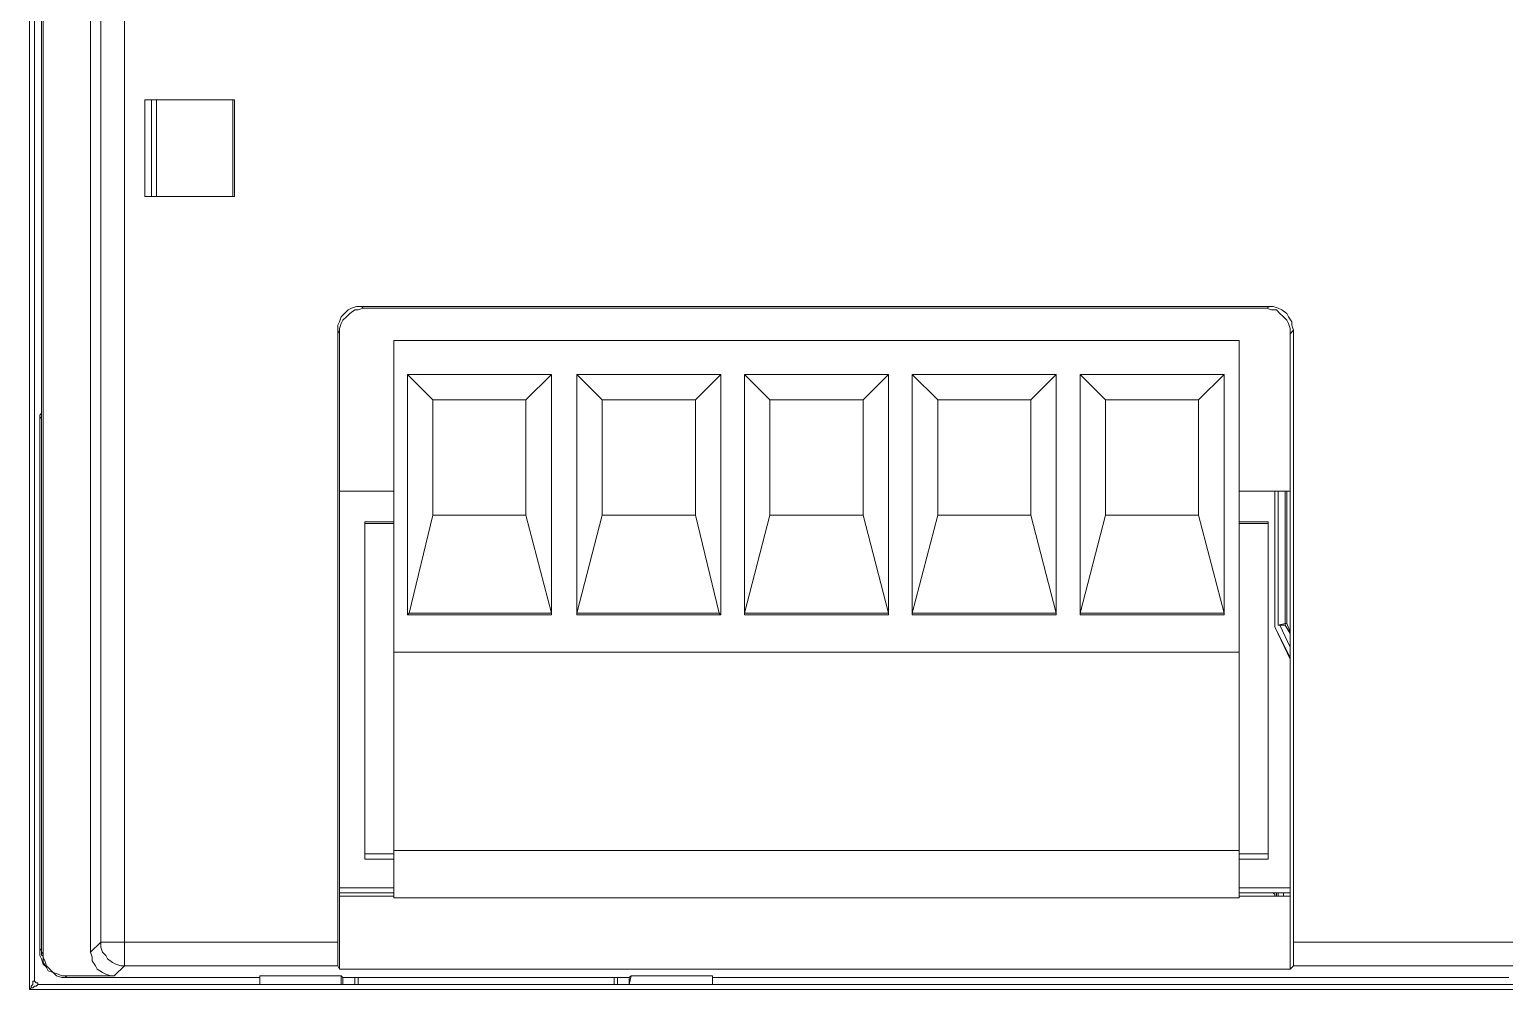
# Model space of a CAD drawing. Header units: centimetres. Extents: x -12.2 to 12.2, y -6.1 to 6.1.
# Drawn here: x -10.154 to -7.083, y -3.759 to -1.76 of the extents above; entities that cross this region are included whole.
import ezdxf

# ---------------------------------------------------------------- set-up
doc = ezdxf.new("R2010")
doc.units = ezdxf.units.CM
doc.header["$MEASUREMENT"] = 0
doc.layers.add('Camada 1', color=7, linetype='Continuous')

msp = doc.modelspace()

# ---------------------------------------------------------------- linework, layer by layer
at = {"layer": 'Camada 1', "lineweight": 9}
for points in [[(-10.15359, -3.75892), (-10.15359, -3.75892), (-10.15359, 3.74466), (-10.15359, 3.74466)], [(-10.14301, 3.72349), (-10.14301, 3.72349), (-10.14301, -3.73776), (-10.14301, -3.73776)], [(-10.12537, 3.66705), (-10.12537, 3.66705), (-10.12537, -3.68131), (-10.12537, -3.68131)], [(-10.02659, 3.66705), (-10.02659, 3.66705), (-10.02659, -3.68131), (-10.02659, -3.68131)], [(-10.00542, -3.66015), (-10.00542, -3.66015), (-10.00542, 3.64588), (-10.00542, 3.64588)], [(-9.95604, 3.64588), (-9.95604, 3.64588), (-9.95604, -3.66015), (-9.95604, -3.66015)], [(-10.1289, -2.45717), (-10.1289, -2.45717), (-10.1289, -1.55759), (-10.1289, -1.55759)], [(-9.9137, -1.90684), (-9.9137, -1.90684), (-9.72673, -1.90684), (-9.72673, -1.90684)], [(-9.9137, -1.90684), (-9.9137, -1.90684), (-9.9137, -2.10792), (-9.9137, -2.10792)], [(-9.89959, -1.90684), (-9.89959, -1.90684), (-9.89959, -2.10792), (-9.89959, -2.10792)], [(-9.88901, -2.10792), (-9.88901, -2.10792), (-9.88901, -1.90684), (-9.88901, -1.90684)], [(-9.73026, -2.10792), (-9.73026, -2.10792), (-9.73026, -1.90684), (-9.73026, -1.90684)], [(-9.72673, -2.10792), (-9.72673, -2.10792), (-9.72673, -1.90684), (-9.72673, -1.90684)], [(-9.9137, -2.10792), (-9.9137, -2.10792), (-9.72673, -2.10792), (-9.72673, -2.10792)], [(-7.57126, -2.33723), (-7.57126, -2.33723), (-9.46215, -2.33723), (-9.46215, -2.33723)], [(-9.46215, -2.33723), (-9.46215, -2.33723), (-9.45862, -2.34076), (-9.45862, -2.34076)], [(-7.57831, -2.34076), (-7.57831, -2.34076), (-9.45862, -2.34076), (-9.45862, -2.34076)], [(-7.57831, -2.34076), (-7.57831, -2.34076), (-7.57126, -2.33723), (-7.57126, -2.33723)], [(-9.51154, -2.38662), (-9.51154, -2.38662), (-9.51154, -3.66015), (-9.51154, -3.66015)], [(-9.50801, -2.39367), (-9.50801, -2.39367), (-9.51154, -2.38662), (-9.51154, -2.38662)], [(-9.50801, -2.39367), (-9.50801, -2.39367), (-9.50801, -2.72176), (-9.50801, -2.72176)], [(-7.52187, -2.38662), (-7.52187, -2.38662), (-7.52892, -2.39367), (-7.52892, -2.39367)], [(-7.52892, -2.72176), (-7.52892, -2.72176), (-7.52892, -2.39367), (-7.52892, -2.39367)], [(-7.52187, -3.66015), (-7.52187, -3.66015), (-7.52187, -2.38662), (-7.52187, -2.38662)], [(-7.63476, -2.40778), (-7.63476, -2.40778), (-9.39512, -2.40778), (-9.39512, -2.40778)], [(-9.39512, -2.40778), (-9.39512, -2.40778), (-9.39512, -3.05689), (-9.39512, -3.05689)], [(-7.63476, -2.40778), (-7.63476, -2.40778), (-7.63476, -3.05689), (-7.63476, -3.05689)], [(-10.1289, -2.45717), (-10.1289, -2.45717), (-10.1289, -2.4607), (-10.1289, -2.4607)], [(-10.1289, -3.68484), (-10.1289, -3.68484), (-10.1289, -2.4607), (-10.1289, -2.4607)], [(-9.06704, -2.47834), (-9.06704, -2.47834), (-9.3669, -2.47834), (-9.3669, -2.47834)], [(-9.3669, -2.47834), (-9.3669, -2.47834), (-9.3669, -2.97928), (-9.3669, -2.97928)], [(-9.31398, -2.53126), (-9.31398, -2.53126), (-9.3669, -2.47834), (-9.3669, -2.47834)], [(-9.11995, -2.53126), (-9.11995, -2.53126), (-9.06704, -2.47834), (-9.06704, -2.47834)], [(-9.06704, -2.97928), (-9.06704, -2.97928), (-9.06704, -2.47834), (-9.06704, -2.47834)], [(-8.71426, -2.47834), (-8.71426, -2.47834), (-9.01412, -2.47834), (-9.01412, -2.47834)], [(-9.01412, -2.47834), (-9.01412, -2.47834), (-9.01412, -2.97928), (-9.01412, -2.97928)], [(-8.9612, -2.53126), (-8.9612, -2.53126), (-9.01412, -2.47834), (-9.01412, -2.47834)], [(-8.76717, -2.53126), (-8.76717, -2.53126), (-8.71426, -2.47834), (-8.71426, -2.47834)], [(-8.71426, -2.97928), (-8.71426, -2.97928), (-8.71426, -2.47834), (-8.71426, -2.47834)], [(-8.36501, -2.47834), (-8.36501, -2.47834), (-8.66487, -2.47834), (-8.66487, -2.47834)], [(-8.66487, -2.47834), (-8.66487, -2.47834), (-8.66487, -2.97928), (-8.66487, -2.97928)], [(-8.61195, -2.53126), (-8.61195, -2.53126), (-8.66487, -2.47834), (-8.66487, -2.47834)], [(-8.41792, -2.53126), (-8.41792, -2.53126), (-8.36501, -2.47834), (-8.36501, -2.47834)], [(-8.36501, -2.97928), (-8.36501, -2.97928), (-8.36501, -2.47834), (-8.36501, -2.47834)], [(-8.01576, -2.47834), (-8.01576, -2.47834), (-8.31562, -2.47834), (-8.31562, -2.47834)], [(-8.31562, -2.47834), (-8.31562, -2.47834), (-8.31562, -2.97928), (-8.31562, -2.97928)], [(-8.2627, -2.53126), (-8.2627, -2.53126), (-8.31562, -2.47834), (-8.31562, -2.47834)], [(-8.06867, -2.53126), (-8.06867, -2.53126), (-8.01576, -2.47834), (-8.01576, -2.47834)], [(-8.01576, -2.97928), (-8.01576, -2.97928), (-8.01576, -2.47834), (-8.01576, -2.47834)], [(-7.66651, -2.47834), (-7.66651, -2.47834), (-7.96637, -2.47834), (-7.96637, -2.47834)], [(-7.96637, -2.47834), (-7.96637, -2.47834), (-7.96637, -2.97928), (-7.96637, -2.97928)], [(-7.91345, -2.53126), (-7.91345, -2.53126), (-7.96637, -2.47834), (-7.96637, -2.47834)], [(-7.71942, -2.53126), (-7.71942, -2.53126), (-7.66651, -2.47834), (-7.66651, -2.47834)], [(-7.66651, -2.97928), (-7.66651, -2.97928), (-7.66651, -2.47834), (-7.66651, -2.47834)], [(-9.11995, -2.53126), (-9.11995, -2.53126), (-9.31398, -2.53126), (-9.31398, -2.53126)], [(-9.31398, -2.53126), (-9.31398, -2.53126), (-9.31398, -2.77114), (-9.31398, -2.77114)], [(-9.11995, -2.77114), (-9.11995, -2.77114), (-9.11995, -2.53126), (-9.11995, -2.53126)], [(-8.9612, -2.53126), (-8.9612, -2.53126), (-8.9612, -2.77114), (-8.9612, -2.77114)], [(-8.76717, -2.53126), (-8.76717, -2.53126), (-8.9612, -2.53126), (-8.9612, -2.53126)], [(-8.76717, -2.77114), (-8.76717, -2.77114), (-8.76717, -2.53126), (-8.76717, -2.53126)], [(-8.61195, -2.53126), (-8.61195, -2.53126), (-8.61195, -2.77114), (-8.61195, -2.77114)], [(-8.41792, -2.53126), (-8.41792, -2.53126), (-8.61195, -2.53126), (-8.61195, -2.53126)], [(-8.41792, -2.77114), (-8.41792, -2.77114), (-8.41792, -2.53126), (-8.41792, -2.53126)], [(-8.06867, -2.53126), (-8.06867, -2.53126), (-8.2627, -2.53126), (-8.2627, -2.53126)], [(-8.2627, -2.53126), (-8.2627, -2.53126), (-8.2627, -2.77114), (-8.2627, -2.77114)], [(-8.06867, -2.77114), (-8.06867, -2.77114), (-8.06867, -2.53126), (-8.06867, -2.53126)], [(-7.91345, -2.53126), (-7.91345, -2.53126), (-7.91345, -2.77114), (-7.91345, -2.77114)], [(-7.71942, -2.53126), (-7.71942, -2.53126), (-7.91345, -2.53126), (-7.91345, -2.53126)], [(-7.71942, -2.77114), (-7.71942, -2.77114), (-7.71942, -2.53126), (-7.71942, -2.53126)], [(-10.1289, -2.57006), (-10.1289, -2.57006), (-10.13242, -2.56653), (-10.13242, -2.56653)], [(-10.13242, -2.56653), (-10.13242, -2.56653), (-10.13242, -3.67778), (-10.13242, -3.67778)], [(-10.1289, -3.67426), (-10.1289, -3.67426), (-10.1289, -2.57006), (-10.1289, -2.57006)], [(-9.50801, -2.72176), (-9.50801, -2.72176), (-9.50801, -3.56489), (-9.50801, -3.56489)], [(-9.39512, -2.72176), (-9.39512, -2.72176), (-9.50801, -2.72176), (-9.50801, -2.72176)], [(-9.39512, -2.72176), (-9.39512, -2.72176), (-9.50801, -2.72176), (-9.50801, -2.72176)], [(-7.52892, -2.72176), (-7.52892, -2.72176), (-7.63476, -2.72176), (-7.63476, -2.72176)], [(-7.52892, -2.72176), (-7.52892, -2.72176), (-7.63476, -2.72176), (-7.63476, -2.72176)], [(-7.56067, -2.72176), (-7.56067, -2.72176), (-7.56067, -3.00398), (-7.56067, -3.00398)], [(-7.56067, -3.00398), (-7.56067, -3.00398), (-7.56067, -2.72176), (-7.56067, -2.72176)], [(-7.55362, -2.72176), (-7.55362, -2.72176), (-7.55362, -3.00045), (-7.55362, -3.00045)], [(-7.53951, -2.72176), (-7.53951, -2.72176), (-7.53951, -2.99692), (-7.53951, -2.99692)], [(-7.53598, -2.99692), (-7.53598, -2.99692), (-7.53598, -2.72176), (-7.53598, -2.72176)], [(-7.52892, -3.56489), (-7.52892, -3.56489), (-7.52892, -2.72176), (-7.52892, -2.72176)], [(-9.45509, -2.78526), (-9.45509, -2.78526), (-9.39512, -2.78526), (-9.39512, -2.78526)], [(-9.45509, -2.78878), (-9.45509, -2.78878), (-9.45509, -2.78526), (-9.45509, -2.78526)], [(-9.45509, -3.4767), (-9.45509, -3.4767), (-9.45509, -2.78878), (-9.45509, -2.78878)], [(-9.45509, -2.78878), (-9.45509, -2.78878), (-9.39512, -2.78878), (-9.39512, -2.78878)], [(-9.36337, -2.97576), (-9.36337, -2.97576), (-9.31398, -2.77114), (-9.31398, -2.77114)], [(-9.31398, -2.77114), (-9.31398, -2.77114), (-9.11995, -2.77114), (-9.11995, -2.77114)], [(-9.11995, -2.77114), (-9.11995, -2.77114), (-9.06704, -2.97576), (-9.06704, -2.97576)], [(-9.01412, -2.97576), (-9.01412, -2.97576), (-8.9612, -2.77114), (-8.9612, -2.77114)], [(-8.9612, -2.77114), (-8.9612, -2.77114), (-8.76717, -2.77114), (-8.76717, -2.77114)], [(-8.76717, -2.77114), (-8.76717, -2.77114), (-8.71779, -2.97576), (-8.71779, -2.97576)], [(-8.66487, -2.97576), (-8.66487, -2.97576), (-8.61195, -2.77114), (-8.61195, -2.77114)], [(-8.61195, -2.77114), (-8.61195, -2.77114), (-8.41792, -2.77114), (-8.41792, -2.77114)], [(-8.41792, -2.77114), (-8.41792, -2.77114), (-8.36501, -2.97576), (-8.36501, -2.97576)], [(-8.31562, -2.97576), (-8.31562, -2.97576), (-8.2627, -2.77114), (-8.2627, -2.77114)], [(-8.2627, -2.77114), (-8.2627, -2.77114), (-8.06867, -2.77114), (-8.06867, -2.77114)], [(-8.06867, -2.77114), (-8.06867, -2.77114), (-8.01576, -2.97576), (-8.01576, -2.97576)], [(-7.96637, -2.97576), (-7.96637, -2.97576), (-7.91345, -2.77114), (-7.91345, -2.77114)], [(-7.91345, -2.77114), (-7.91345, -2.77114), (-7.71942, -2.77114), (-7.71942, -2.77114)], [(-7.71942, -2.77114), (-7.71942, -2.77114), (-7.66651, -2.97576), (-7.66651, -2.97576)], [(-7.63476, -2.78526), (-7.63476, -2.78526), (-7.57479, -2.78526), (-7.57479, -2.78526)], [(-7.63476, -2.78878), (-7.63476, -2.78878), (-7.57479, -2.78878), (-7.57479, -2.78878)], [(-7.57479, -2.78878), (-7.57479, -2.78878), (-7.57479, -2.78526), (-7.57479, -2.78526)], [(-7.57479, -3.4767), (-7.57479, -3.4767), (-7.57479, -2.78878), (-7.57479, -2.78878)], [(-9.36337, -2.97576), (-9.36337, -2.97576), (-9.3669, -2.97928), (-9.3669, -2.97928)], [(-9.06704, -2.97576), (-9.06704, -2.97576), (-9.36337, -2.97576), (-9.36337, -2.97576)], [(-9.06704, -2.97576), (-9.06704, -2.97576), (-9.06704, -2.97928), (-9.06704, -2.97928)], [(-9.01412, -2.97576), (-9.01412, -2.97576), (-9.01412, -2.97928), (-9.01412, -2.97928)], [(-8.71779, -2.97576), (-8.71779, -2.97576), (-9.01412, -2.97576), (-9.01412, -2.97576)], [(-8.71779, -2.97576), (-8.71779, -2.97576), (-8.71426, -2.97928), (-8.71426, -2.97928)], [(-8.66487, -2.97576), (-8.66487, -2.97576), (-8.66487, -2.97928), (-8.66487, -2.97928)], [(-8.36501, -2.97576), (-8.36501, -2.97576), (-8.66487, -2.97576), (-8.66487, -2.97576)], [(-8.36501, -2.97576), (-8.36501, -2.97576), (-8.36501, -2.97928), (-8.36501, -2.97928)], [(-8.31562, -2.97576), (-8.31562, -2.97576), (-8.31562, -2.97928), (-8.31562, -2.97928)], [(-8.01576, -2.97576), (-8.01576, -2.97576), (-8.31562, -2.97576), (-8.31562, -2.97576)], [(-8.01576, -2.97576), (-8.01576, -2.97576), (-8.01576, -2.97928), (-8.01576, -2.97928)], [(-7.96637, -2.97576), (-7.96637, -2.97576), (-7.96637, -2.97928), (-7.96637, -2.97928)], [(-7.66651, -2.97576), (-7.66651, -2.97576), (-7.96637, -2.97576), (-7.96637, -2.97576)], [(-7.66651, -2.97576), (-7.66651, -2.97576), (-7.66651, -2.97928), (-7.66651, -2.97928)], [(-9.3669, -2.97928), (-9.3669, -2.97928), (-9.06704, -2.97928), (-9.06704, -2.97928)], [(-9.01412, -2.97928), (-9.01412, -2.97928), (-8.71426, -2.97928), (-8.71426, -2.97928)], [(-8.66487, -2.97928), (-8.66487, -2.97928), (-8.36501, -2.97928), (-8.36501, -2.97928)], [(-8.31562, -2.97928), (-8.31562, -2.97928), (-8.01576, -2.97928), (-8.01576, -2.97928)], [(-7.96637, -2.97928), (-7.96637, -2.97928), (-7.66651, -2.97928), (-7.66651, -2.97928)], [(-7.56067, -3.00398), (-7.56067, -3.00398), (-7.52892, -3.07101), (-7.52892, -3.07101)], [(-7.52892, -3.06748), (-7.52892, -3.06748), (-7.56067, -3.00398), (-7.56067, -3.00398)], [(-7.53951, -2.99692), (-7.53951, -2.99692), (-7.55362, -3.00045), (-7.55362, -3.00045)], [(-7.55009, -3.00045), (-7.55009, -3.00045), (-7.55362, -3.00045), (-7.55362, -3.00045)], [(-7.55009, -3.00045), (-7.55009, -3.00045), (-7.53951, -3.00045), (-7.53951, -3.00045)], [(-7.55009, -3.00045), (-7.55009, -3.00045), (-7.52892, -3.04631), (-7.52892, -3.04631)], [(-7.53951, -3.00045), (-7.53951, -3.00045), (-7.52892, -3.01809), (-7.52892, -3.01809)], [(-7.52892, -3.01456), (-7.52892, -3.01456), (-7.53598, -2.99692), (-7.53598, -2.99692)], [(-7.63476, -3.05689), (-7.63476, -3.05689), (-9.39512, -3.05689), (-9.39512, -3.05689)], [(-9.39512, -3.05689), (-9.39512, -3.05689), (-9.39512, -3.46965), (-9.39512, -3.46965)], [(-7.63476, -3.05689), (-7.63476, -3.05689), (-7.63476, -3.46965), (-7.63476, -3.46965)], [(-7.63476, -3.46965), (-7.63476, -3.46965), (-9.39512, -3.46965), (-9.39512, -3.46965)], [(-9.39512, -3.46965), (-9.39512, -3.46965), (-9.39512, -3.56842), (-9.39512, -3.56842)], [(-7.63476, -3.46965), (-7.63476, -3.46965), (-7.63476, -3.56842), (-7.63476, -3.56842)], [(-9.45509, -3.4767), (-9.45509, -3.4767), (-9.39512, -3.4767), (-9.39512, -3.4767)], [(-9.45509, -3.48728), (-9.45509, -3.48728), (-9.45509, -3.4767), (-9.45509, -3.4767)], [(-9.45509, -3.4767), (-9.45509, -3.4767), (-9.39512, -3.4767), (-9.39512, -3.4767)], [(-9.39512, -3.48728), (-9.39512, -3.48728), (-9.45509, -3.48728), (-9.45509, -3.48728)], [(-7.63476, -3.4767), (-7.63476, -3.4767), (-7.57479, -3.4767), (-7.57479, -3.4767)], [(-7.63476, -3.4767), (-7.63476, -3.4767), (-7.57479, -3.4767), (-7.57479, -3.4767)], [(-7.57479, -3.48728), (-7.57479, -3.48728), (-7.63476, -3.48728), (-7.63476, -3.48728)], [(-7.57479, -3.48728), (-7.57479, -3.48728), (-7.57479, -3.4767), (-7.57479, -3.4767)], [(-9.39512, -3.54726), (-9.39512, -3.54726), (-9.50801, -3.54726), (-9.50801, -3.54726)], [(-9.39512, -3.55784), (-9.39512, -3.55784), (-9.50801, -3.55784), (-9.50801, -3.55784)], [(-7.52892, -3.54726), (-7.52892, -3.54726), (-7.63476, -3.54726), (-7.63476, -3.54726)], [(-7.52892, -3.55784), (-7.52892, -3.55784), (-7.63476, -3.55784), (-7.63476, -3.55784)], [(-7.63476, -3.55784), (-7.63476, -3.55784), (-7.56773, -3.55784), (-7.56773, -3.55784)], [(-7.55715, -3.55784), (-7.55715, -3.55784), (-7.55715, -3.56489), (-7.55715, -3.56489)], [(-7.55362, -3.56489), (-7.55362, -3.56489), (-7.55362, -3.55784), (-7.55362, -3.55784)], [(-7.54304, -3.55784), (-7.54304, -3.55784), (-7.54304, -3.56489), (-7.54304, -3.56489)], [(-9.50801, -3.56489), (-9.50801, -3.56489), (-9.50801, -3.71659), (-9.50801, -3.71659)], [(-9.39512, -3.56489), (-9.39512, -3.56489), (-9.50801, -3.56489), (-9.50801, -3.56489)], [(-7.63476, -3.56842), (-7.63476, -3.56842), (-9.39512, -3.56842), (-9.39512, -3.56842)], [(-7.52892, -3.56489), (-7.52892, -3.56489), (-7.63476, -3.56489), (-7.63476, -3.56489)], [(-7.52892, -3.71659), (-7.52892, -3.71659), (-7.52892, -3.56489), (-7.52892, -3.56489)], [(-10.13242, -3.67778), (-10.13242, -3.67778), (-10.1289, -3.67426), (-10.1289, -3.67426)], [(-10.1289, -3.68484), (-10.1289, -3.68484), (-10.12537, -3.68131), (-10.12537, -3.68131)], [(-10.02659, -3.68131), (-10.02659, -3.68131), (-10.00542, -3.66015), (-10.00542, -3.66015)], [(-9.95604, -3.66015), (-9.95604, -3.66015), (-9.51154, -3.66015), (-9.51154, -3.66015)], [(-7.52187, -3.66015), (-7.52187, -3.66015), (-5.8497, -3.66015), (-5.8497, -3.66015)], [(-9.95604, -3.70953), (-9.95604, -3.70953), (-9.9772, -3.7307), (-9.9772, -3.7307)], [(-9.51154, -3.70953), (-9.51154, -3.70953), (-9.95604, -3.70953), (-9.95604, -3.70953)], [(-9.50801, -3.71659), (-9.50801, -3.71659), (-9.51154, -3.70953), (-9.51154, -3.70953)], [(-7.52187, -3.70953), (-7.52187, -3.70953), (-7.52892, -3.71659), (-7.52892, -3.71659)], [(-5.8497, -3.70953), (-5.8497, -3.70953), (-7.52187, -3.70953), (-7.52187, -3.70953)], [(-10.07598, -3.7307), (-10.07598, -3.7307), (-10.07951, -3.73423), (-10.07951, -3.73423)], [(-9.67381, -3.73423), (-9.67381, -3.73423), (-10.07951, -3.73423), (-10.07951, -3.73423)], [(-10.07598, -3.7307), (-10.07598, -3.7307), (-9.9772, -3.7307), (-9.9772, -3.7307)], [(-9.67381, -3.7307), (-9.67381, -3.7307), (-9.50448, -3.7307), (-9.50448, -3.7307)], [(-9.67381, -3.74834), (-9.67381, -3.74834), (-9.67381, -3.7307), (-9.67381, -3.7307)], [(-9.50801, -3.71659), (-9.50801, -3.71659), (-7.52892, -3.71659), (-7.52892, -3.71659)], [(-9.50095, -3.73423), (-9.50095, -3.73423), (-9.50448, -3.7307), (-9.50448, -3.7307)], [(-9.50448, -3.7307), (-9.50448, -3.7307), (-9.50448, -3.74834), (-9.50448, -3.74834)], [(-9.50095, -3.73423), (-9.50095, -3.73423), (-8.90476, -3.73423), (-8.90476, -3.73423)], [(-9.50095, -3.74834), (-9.50095, -3.74834), (-9.50095, -3.73423), (-9.50095, -3.73423)], [(-9.47626, -3.74834), (-9.47626, -3.74834), (-9.47626, -3.73423), (-9.47626, -3.73423)], [(-9.4692, -3.73423), (-9.4692, -3.73423), (-9.4692, -3.74834), (-9.4692, -3.74834)], [(-8.93651, -3.74834), (-8.93651, -3.74834), (-8.93651, -3.73423), (-8.93651, -3.73423)], [(-8.92945, -3.73423), (-8.92945, -3.73423), (-8.92945, -3.74834), (-8.92945, -3.74834)], [(-8.90476, -3.73423), (-8.90476, -3.73423), (-8.90123, -3.7307), (-8.90123, -3.7307)], [(-8.90476, -3.74834), (-8.90476, -3.74834), (-8.90123, -3.7307), (-8.90123, -3.7307)], [(-8.90476, -3.73423), (-8.90476, -3.73423), (-8.90476, -3.74834), (-8.90476, -3.74834)], [(-8.90123, -3.7307), (-8.90123, -3.7307), (-8.7319, -3.7307), (-8.7319, -3.7307)], [(-8.7319, -3.74834), (-8.7319, -3.74834), (-8.7319, -3.7307), (-8.7319, -3.7307)], [(-7.07384, -3.73423), (-7.07384, -3.73423), (-8.7319, -3.73423), (-8.7319, -3.73423)], [(-5.65215, -3.75892), (-5.65215, -3.75892), (-10.15359, -3.75892), (-10.15359, -3.75892)], [(-10.13242, -3.74834), (-10.13242, -3.74834), (-5.67331, -3.74834), (-5.67331, -3.74834)]]:
    msp.add_open_spline(points, degree=3, dxfattribs=at)
for points, knots in [([(-9.51154, -2.38662), (-9.51154, -2.38662), (-9.51154, -2.37603), (-9.51154, -2.37603), (-9.51154, -2.37603), (-9.50801, -2.36898), (-9.50801, -2.36898), (-9.50801, -2.36898), (-9.50448, -2.3584), (-9.50448, -2.3584), (-9.50448, -2.3584), (-9.49742, -2.35134), (-9.49742, -2.35134), (-9.49742, -2.35134), (-9.49037, -2.34428), (-9.49037, -2.34428), (-9.49037, -2.34428), (-9.48331, -2.34076), (-9.48331, -2.34076), (-9.48331, -2.34076), (-9.47273, -2.33723), (-9.47273, -2.33723), (-9.47273, -2.33723), (-9.46215, -2.33723), (-9.46215, -2.33723)], [0, 0, 0, 0, 0.125, 0.125, 0.125, 0.25, 0.25, 0.25, 0.375, 0.375, 0.375, 0.5, 0.5, 0.5, 0.625, 0.625, 0.625, 0.75, 0.75, 0.75, 0.875, 0.875, 0.875, 1, 1, 1, 1]), ([(-9.45862, -2.34076), (-9.45862, -2.34076), (-9.4692, -2.34428), (-9.4692, -2.34428), (-9.4692, -2.34428), (-9.47626, -2.34428), (-9.47626, -2.34428), (-9.47626, -2.34428), (-9.48684, -2.35134), (-9.48684, -2.35134), (-9.48684, -2.35134), (-9.4939, -2.3584), (-9.4939, -2.3584), (-9.4939, -2.3584), (-9.50095, -2.36545), (-9.50095, -2.36545), (-9.50095, -2.36545), (-9.50448, -2.37251), (-9.50448, -2.37251), (-9.50448, -2.37251), (-9.50801, -2.38309), (-9.50801, -2.38309), (-9.50801, -2.38309), (-9.50801, -2.39367), (-9.50801, -2.39367)], [0, 0, 0, 0, 0.125, 0.125, 0.125, 0.25, 0.25, 0.25, 0.375, 0.375, 0.375, 0.5, 0.5, 0.5, 0.625, 0.625, 0.625, 0.75, 0.75, 0.75, 0.875, 0.875, 0.875, 1, 1, 1, 1]), ([(-7.52892, -2.39367), (-7.52892, -2.39367), (-7.52892, -2.38309), (-7.52892, -2.38309), (-7.52892, -2.38309), (-7.53245, -2.37251), (-7.53245, -2.37251), (-7.53245, -2.37251), (-7.53598, -2.36545), (-7.53598, -2.36545), (-7.53598, -2.36545), (-7.54304, -2.3584), (-7.54304, -2.3584), (-7.54304, -2.3584), (-7.55009, -2.35134), (-7.55009, -2.35134), (-7.55009, -2.35134), (-7.55715, -2.34428), (-7.55715, -2.34428), (-7.55715, -2.34428), (-7.56773, -2.34428), (-7.56773, -2.34428), (-7.56773, -2.34428), (-7.57831, -2.34076), (-7.57831, -2.34076)], [0, 0, 0, 0, 0.125, 0.125, 0.125, 0.25, 0.25, 0.25, 0.375, 0.375, 0.375, 0.5, 0.5, 0.5, 0.625, 0.625, 0.625, 0.75, 0.75, 0.75, 0.875, 0.875, 0.875, 1, 1, 1, 1]), ([(-7.57126, -2.33723), (-7.57126, -2.33723), (-7.5642, -2.33723), (-7.5642, -2.33723), (-7.5642, -2.33723), (-7.55362, -2.34076), (-7.55362, -2.34076), (-7.55362, -2.34076), (-7.54656, -2.34428), (-7.54656, -2.34428), (-7.54656, -2.34428), (-7.53598, -2.35134), (-7.53598, -2.35134), (-7.53598, -2.35134), (-7.53245, -2.3584), (-7.53245, -2.3584), (-7.53245, -2.3584), (-7.5254, -2.36898), (-7.5254, -2.36898), (-7.5254, -2.36898), (-7.5254, -2.37603), (-7.5254, -2.37603), (-7.5254, -2.37603), (-7.52187, -2.38662), (-7.52187, -2.38662)], [0, 0, 0, 0, 0.125, 0.125, 0.125, 0.25, 0.25, 0.25, 0.375, 0.375, 0.375, 0.5, 0.5, 0.5, 0.625, 0.625, 0.625, 0.75, 0.75, 0.75, 0.875, 0.875, 0.875, 1, 1, 1, 1]), ([(-10.13242, -2.56653), (-10.13242, -2.56653), (-10.13242, -2.56653), (-10.13242, -2.56653), (-10.13242, -2.56653), (-10.13242, -2.56301), (-10.13242, -2.56301), (-10.13242, -2.56301), (-10.1289, -2.55948), (-10.1289, -2.55948)], [0, 0, 0, 0, 0.3333333, 0.3333333, 0.3333333, 0.6666667, 0.6666667, 0.6666667, 1, 1, 1, 1]), ([(-10.1289, -2.57006), (-10.1289, -2.57006), (-10.1289, -2.57006), (-10.1289, -2.57006), (-10.1289, -2.57006), (-10.1289, -2.56653), (-10.1289, -2.56653), (-10.1289, -2.56653), (-10.1289, -2.56301), (-10.1289, -2.56301)], [0, 0, 0, 0, 0.3333333, 0.3333333, 0.3333333, 0.6666667, 0.6666667, 0.6666667, 1, 1, 1, 1]), ([(-7.53951, -3.00045), (-7.53951, -3.00045), (-7.53951, -2.99692), (-7.53951, -2.99692), (-7.53951, -2.99692), (-7.53598, -2.99692), (-7.53598, -2.99692)], [0, 0, 0, 0, 0.5, 0.5, 0.5, 1, 1, 1, 1]), ([(-7.53598, -2.99692), (-7.53598, -2.99692), (-7.53598, -2.99692), (-7.53598, -2.99692), (-7.53598, -2.99692), (-7.53951, -2.99692), (-7.53951, -2.99692)], [0, 0, 0, 0, 0.5, 0.5, 0.5, 1, 1, 1, 1]), ([(-7.53951, -2.99692), (-7.53951, -2.99692), (-7.53951, -2.99692), (-7.53951, -2.99692), (-7.53951, -2.99692), (-7.53951, -3.00045), (-7.53951, -3.00045)], [0, 0, 0, 0, 0.5, 0.5, 0.5, 1, 1, 1, 1]), ([(-7.56773, -3.55784), (-7.56773, -3.55784), (-7.5642, -3.55784), (-7.5642, -3.55784), (-7.5642, -3.55784), (-7.56067, -3.56137), (-7.56067, -3.56137), (-7.56067, -3.56137), (-7.56067, -3.56489), (-7.56067, -3.56489), (-7.56067, -3.56489), (-7.55715, -3.56489), (-7.55715, -3.56489)], [0, 0, 0, 0, 0.25, 0.25, 0.25, 0.5, 0.5, 0.5, 0.75, 0.75, 0.75, 1, 1, 1, 1]), ([(-10.13242, -3.67778), (-10.13242, -3.67778), (-10.13242, -3.68837), (-10.13242, -3.68837), (-10.13242, -3.68837), (-10.1289, -3.69542), (-10.1289, -3.69542), (-10.1289, -3.69542), (-10.12537, -3.70601), (-10.12537, -3.70601), (-10.12537, -3.70601), (-10.12184, -3.70953), (-10.12184, -3.70953)], [0, 0, 0, 0, 0.25, 0.25, 0.25, 0.5, 0.5, 0.5, 0.75, 0.75, 0.75, 1, 1, 1, 1]), ([(-10.1289, -3.68837), (-10.1289, -3.68837), (-10.1289, -3.68484), (-10.1289, -3.68484), (-10.1289, -3.68484), (-10.1289, -3.67426), (-10.1289, -3.67426)], [0, 0, 0, 0, 0.5, 0.5, 0.5, 1, 1, 1, 1]), ([(-10.07951, -3.73423), (-10.07951, -3.73423), (-10.08656, -3.73423), (-10.08656, -3.73423), (-10.08656, -3.73423), (-10.09715, -3.7307), (-10.09715, -3.7307), (-10.09715, -3.7307), (-10.1042, -3.72364), (-10.1042, -3.72364), (-10.1042, -3.72364), (-10.11479, -3.72012), (-10.11479, -3.72012), (-10.11479, -3.72012), (-10.11831, -3.71306), (-10.11831, -3.71306), (-10.11831, -3.71306), (-10.12537, -3.70248), (-10.12537, -3.70248), (-10.12537, -3.70248), (-10.12537, -3.6919), (-10.12537, -3.6919), (-10.12537, -3.6919), (-10.1289, -3.68484), (-10.1289, -3.68484)], [0, 0, 0, 0, 0.125, 0.125, 0.125, 0.25, 0.25, 0.25, 0.375, 0.375, 0.375, 0.5, 0.5, 0.5, 0.625, 0.625, 0.625, 0.75, 0.75, 0.75, 0.875, 0.875, 0.875, 1, 1, 1, 1]), ([(-10.12537, -3.68131), (-10.12537, -3.68131), (-10.12537, -3.6919), (-10.12537, -3.6919), (-10.12537, -3.6919), (-10.12184, -3.69895), (-10.12184, -3.69895), (-10.12184, -3.69895), (-10.11831, -3.70953), (-10.11831, -3.70953), (-10.11831, -3.70953), (-10.11126, -3.71659), (-10.11126, -3.71659), (-10.11126, -3.71659), (-10.1042, -3.72364), (-10.1042, -3.72364), (-10.1042, -3.72364), (-10.09362, -3.72717), (-10.09362, -3.72717), (-10.09362, -3.72717), (-10.08656, -3.7307), (-10.08656, -3.7307), (-10.08656, -3.7307), (-10.07598, -3.7307), (-10.07598, -3.7307)], [0, 0, 0, 0, 0.125, 0.125, 0.125, 0.25, 0.25, 0.25, 0.375, 0.375, 0.375, 0.5, 0.5, 0.5, 0.625, 0.625, 0.625, 0.75, 0.75, 0.75, 0.875, 0.875, 0.875, 1, 1, 1, 1]), ([(-9.9772, -3.7307), (-9.9772, -3.7307), (-9.98426, -3.7307), (-9.98426, -3.7307), (-9.98426, -3.7307), (-9.99484, -3.72717), (-9.99484, -3.72717), (-9.99484, -3.72717), (-10.0019, -3.72364), (-10.0019, -3.72364), (-10.0019, -3.72364), (-10.01248, -3.71659), (-10.01248, -3.71659), (-10.01248, -3.71659), (-10.01601, -3.70953), (-10.01601, -3.70953), (-10.01601, -3.70953), (-10.02306, -3.69895), (-10.02306, -3.69895), (-10.02306, -3.69895), (-10.02306, -3.6919), (-10.02306, -3.6919), (-10.02306, -3.6919), (-10.02659, -3.68131), (-10.02659, -3.68131)], [0, 0, 0, 0, 0.125, 0.125, 0.125, 0.25, 0.25, 0.25, 0.375, 0.375, 0.375, 0.5, 0.5, 0.5, 0.625, 0.625, 0.625, 0.75, 0.75, 0.75, 0.875, 0.875, 0.875, 1, 1, 1, 1]), ([(-10.00542, -3.66015), (-10.00542, -3.66015), (-10.00542, -3.66015), (-10.00542, -3.66015), (-10.00542, -3.66015), (-10.0019, -3.66015), (-10.0019, -3.66015), (-10.0019, -3.66015), (-9.99484, -3.66015), (-9.99484, -3.66015), (-9.99484, -3.66015), (-9.99131, -3.66015), (-9.99131, -3.66015), (-9.99131, -3.66015), (-9.98073, -3.66015), (-9.98073, -3.66015), (-9.98073, -3.66015), (-9.97367, -3.66015), (-9.97367, -3.66015), (-9.97367, -3.66015), (-9.96309, -3.66015), (-9.96309, -3.66015), (-9.96309, -3.66015), (-9.95604, -3.66015), (-9.95604, -3.66015)], [0, 0, 0, 0, 0.125, 0.125, 0.125, 0.25, 0.25, 0.25, 0.375, 0.375, 0.375, 0.5, 0.5, 0.5, 0.625, 0.625, 0.625, 0.75, 0.75, 0.75, 0.875, 0.875, 0.875, 1, 1, 1, 1]), ([(-9.95604, -3.70953), (-9.95604, -3.70953), (-9.96309, -3.70953), (-9.96309, -3.70953), (-9.96309, -3.70953), (-9.97367, -3.70601), (-9.97367, -3.70601), (-9.97367, -3.70601), (-9.98073, -3.70248), (-9.98073, -3.70248), (-9.98073, -3.70248), (-9.99131, -3.69542), (-9.99131, -3.69542), (-9.99131, -3.69542), (-9.99484, -3.68837), (-9.99484, -3.68837), (-9.99484, -3.68837), (-10.0019, -3.68131), (-10.0019, -3.68131), (-10.0019, -3.68131), (-10.00542, -3.67073), (-10.00542, -3.67073), (-10.00542, -3.67073), (-10.00542, -3.66015), (-10.00542, -3.66015)], [0, 0, 0, 0, 0.125, 0.125, 0.125, 0.25, 0.25, 0.25, 0.375, 0.375, 0.375, 0.5, 0.5, 0.5, 0.625, 0.625, 0.625, 0.75, 0.75, 0.75, 0.875, 0.875, 0.875, 1, 1, 1, 1]), ([(-9.95604, -3.70953), (-9.95604, -3.70953), (-9.95604, -3.70953), (-9.95604, -3.70953), (-9.95604, -3.70953), (-9.95604, -3.70601), (-9.95604, -3.70601), (-9.95604, -3.70601), (-9.95604, -3.70248), (-9.95604, -3.70248), (-9.95604, -3.70248), (-9.95604, -3.69542), (-9.95604, -3.69542), (-9.95604, -3.69542), (-9.95604, -3.68837), (-9.95604, -3.68837), (-9.95604, -3.68837), (-9.95604, -3.68131), (-9.95604, -3.68131), (-9.95604, -3.68131), (-9.95604, -3.67073), (-9.95604, -3.67073), (-9.95604, -3.67073), (-9.95604, -3.66015), (-9.95604, -3.66015)], [0, 0, 0, 0, 0.125, 0.125, 0.125, 0.25, 0.25, 0.25, 0.375, 0.375, 0.375, 0.5, 0.5, 0.5, 0.625, 0.625, 0.625, 0.75, 0.75, 0.75, 0.875, 0.875, 0.875, 1, 1, 1, 1]), ([(-9.51154, -3.66015), (-9.51154, -3.66015), (-9.51154, -3.67073), (-9.51154, -3.67073), (-9.51154, -3.67073), (-9.51154, -3.68131), (-9.51154, -3.68131), (-9.51154, -3.68131), (-9.51154, -3.68837), (-9.51154, -3.68837), (-9.51154, -3.68837), (-9.51154, -3.69542), (-9.51154, -3.69542), (-9.51154, -3.69542), (-9.51154, -3.70248), (-9.51154, -3.70248), (-9.51154, -3.70248), (-9.51154, -3.70601), (-9.51154, -3.70601), (-9.51154, -3.70601), (-9.51154, -3.70953), (-9.51154, -3.70953)], [0, 0, 0, 0, 0.1428571, 0.1428571, 0.1428571, 0.2857143, 0.2857143, 0.2857143, 0.4285714, 0.4285714, 0.4285714, 0.5714286, 0.5714286, 0.5714286, 0.7142857, 0.7142857, 0.7142857, 0.8571429, 0.8571429, 0.8571429, 1, 1, 1, 1]), ([(-7.52187, -3.70953), (-7.52187, -3.70953), (-7.52187, -3.70953), (-7.52187, -3.70953), (-7.52187, -3.70953), (-7.52187, -3.70601), (-7.52187, -3.70601), (-7.52187, -3.70601), (-7.52187, -3.70248), (-7.52187, -3.70248), (-7.52187, -3.70248), (-7.52187, -3.69542), (-7.52187, -3.69542), (-7.52187, -3.69542), (-7.52187, -3.68837), (-7.52187, -3.68837), (-7.52187, -3.68837), (-7.52187, -3.68131), (-7.52187, -3.68131), (-7.52187, -3.68131), (-7.52187, -3.67073), (-7.52187, -3.67073), (-7.52187, -3.67073), (-7.52187, -3.66015), (-7.52187, -3.66015)], [0, 0, 0, 0, 0.125, 0.125, 0.125, 0.25, 0.25, 0.25, 0.375, 0.375, 0.375, 0.5, 0.5, 0.5, 0.625, 0.625, 0.625, 0.75, 0.75, 0.75, 0.875, 0.875, 0.875, 1, 1, 1, 1]), ([(-10.15359, -3.75892), (-10.15359, -3.75892), (-10.15006, -3.75539), (-10.15006, -3.75539), (-10.15006, -3.75539), (-10.15006, -3.75187), (-10.15006, -3.75187), (-10.15006, -3.75187), (-10.14654, -3.74834), (-10.14654, -3.74834), (-10.14654, -3.74834), (-10.14654, -3.74481), (-10.14654, -3.74481), (-10.14654, -3.74481), (-10.14654, -3.74128), (-10.14654, -3.74128), (-10.14654, -3.74128), (-10.14301, -3.74128), (-10.14301, -3.74128), (-10.14301, -3.74128), (-10.14301, -3.73776), (-10.14301, -3.73776)], [0, 0, 0, 0, 0.1428571, 0.1428571, 0.1428571, 0.2857143, 0.2857143, 0.2857143, 0.4285714, 0.4285714, 0.4285714, 0.5714286, 0.5714286, 0.5714286, 0.7142857, 0.7142857, 0.7142857, 0.8571429, 0.8571429, 0.8571429, 1, 1, 1, 1]), ([(-10.13242, -3.74834), (-10.13242, -3.74834), (-10.13595, -3.74834), (-10.13595, -3.74834), (-10.13595, -3.74834), (-10.13595, -3.74481), (-10.13595, -3.74481), (-10.13595, -3.74481), (-10.13948, -3.74481), (-10.13948, -3.74481), (-10.13948, -3.74481), (-10.14301, -3.74128), (-10.14301, -3.74128), (-10.14301, -3.74128), (-10.14301, -3.73776), (-10.14301, -3.73776)], [0, 0, 0, 0, 0.2, 0.2, 0.2, 0.4, 0.4, 0.4, 0.6, 0.6, 0.6, 0.8, 0.8, 0.8, 1, 1, 1, 1]), ([(-10.13242, -3.74834), (-10.13242, -3.74834), (-10.13242, -3.74834), (-10.13242, -3.74834), (-10.13242, -3.74834), (-10.13595, -3.74834), (-10.13595, -3.74834), (-10.13595, -3.74834), (-10.13948, -3.75187), (-10.13948, -3.75187), (-10.13948, -3.75187), (-10.14301, -3.75187), (-10.14301, -3.75187), (-10.14301, -3.75187), (-10.14654, -3.75539), (-10.14654, -3.75539), (-10.14654, -3.75539), (-10.15006, -3.75539), (-10.15006, -3.75539), (-10.15006, -3.75539), (-10.15359, -3.75892), (-10.15359, -3.75892)], [0, 0, 0, 0, 0.1428571, 0.1428571, 0.1428571, 0.2857143, 0.2857143, 0.2857143, 0.4285714, 0.4285714, 0.4285714, 0.5714286, 0.5714286, 0.5714286, 0.7142857, 0.7142857, 0.7142857, 0.8571429, 0.8571429, 0.8571429, 1, 1, 1, 1])]:
    msp.add_open_spline(points, degree=3, knots=knots, dxfattribs=at)

doc.saveas('drawing.dxf')
